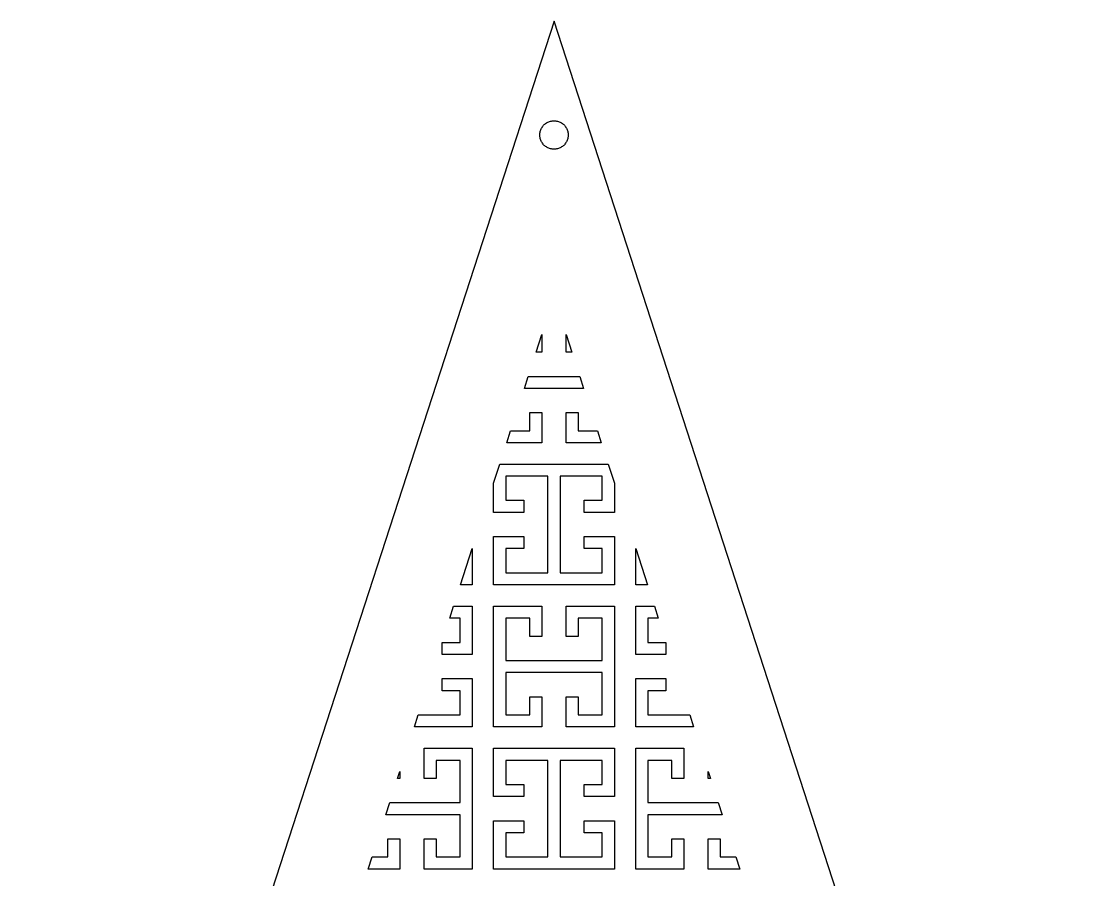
# Model space of a CAD drawing. Header units: metres. Extents: x -75 to 75, y 0 to 231.
# Drawn here: x -75 to 75, y 110 to 230.8 of the extents above; entities that cross this region are included whole.
import ezdxf

# ---------------------------------------------------------------- set-up
doc = ezdxf.new("R2010")
doc.units = ezdxf.units.M

msp = doc.modelspace()

# ---------------------------------------------------------------- linework, layer by layer
for p, q in [((0, 230.826), (-75, 0)), ((75, 0), (0, 230.826)), ((-1.68864, 215.898), (-1.61803, 216.002)), ((-1.61803, 216.002), (-1.54102, 216.101)), ((-1.54102, 216.101), (-1.45793, 216.195)), ((-1.45793, 216.195), (-1.36908, 216.284)), ((-1.36908, 216.284), (-1.27484, 216.367)), ((-1.27484, 216.367), (-1.17557, 216.444)), ((-1.17557, 216.444), (-1.07164, 216.515)), ((-1.07164, 216.515), (-0.9635, 216.579)), ((-0.9635, 216.579), (-0.85155, 216.636)), ((-0.85155, 216.636), (-0.73624, 216.686)), ((-0.73624, 216.686), (-0.61803, 216.728)), ((-0.61803, 216.728), (-0.49738, 216.763)), ((-0.49738, 216.763), (-0.37476, 216.791)), ((-0.37476, 216.791), (-0.25066, 216.81)), ((-0.25066, 216.81), (-0.12558, 216.822)), ((-0.12558, 216.822), (0, 216.826)), ((0, 216.826), (0.12558, 216.822)), ((0.12558, 216.822), (0.25066, 216.81)), ((0.25066, 216.81), (0.37476, 216.791)), ((0.37476, 216.791), (0.49738, 216.763)), ((0.49738, 216.763), (0.61803, 216.728)), ((0.61803, 216.728), (0.73624, 216.686)), ((0.73624, 216.686), (0.85155, 216.636)), ((0.85155, 216.636), (0.9635, 216.579)), ((0.9635, 216.579), (1.07164, 216.515)), ((1.07164, 216.515), (1.17557, 216.444)), ((1.17557, 216.444), (1.27484, 216.367)), ((1.27484, 216.367), (1.36908, 216.284)), ((1.36908, 216.284), (1.45793, 216.195)), ((1.45793, 216.195), (1.54102, 216.101)), ((1.54102, 216.101), (1.61803, 216.002)), ((1.61803, 216.002), (1.68864, 215.898)), ((-2, 214.826), (-1.99605, 214.952)), ((-1.99605, 214.701), (-2, 214.826)), ((-1.99605, 214.952), (-1.98422, 215.077)), ((-1.98422, 214.576), (-1.99605, 214.701)), ((-1.98422, 215.077), (-1.96457, 215.201)), ((-1.96457, 214.451), (-1.98422, 214.576)), ((-1.96457, 215.201), (-1.93716, 215.324)), ((-1.93716, 215.324), (-1.9021, 215.444)), ((-1.9021, 215.444), (-1.85954, 215.562)), ((-1.85954, 215.562), (-1.80965, 215.678)), ((-1.80965, 215.678), (-1.75261, 215.79)), ((-1.75261, 215.79), (-1.68864, 215.898)), ((1.68864, 215.898), (1.75261, 215.79)), ((1.75261, 215.79), (1.80965, 215.678)), ((1.80965, 215.678), (1.85954, 215.562)), ((1.85954, 215.562), (1.9021, 215.444)), ((1.9021, 215.444), (1.93716, 215.324)), ((1.93716, 215.324), (1.96457, 215.201)), ((1.96457, 215.201), (1.98422, 215.077)), ((1.98422, 214.576), (1.96457, 214.451)), ((1.98422, 215.077), (1.99605, 214.952)), ((1.99605, 214.701), (1.98422, 214.576)), ((1.99605, 214.952), (2, 214.826)), ((2, 214.826), (1.99605, 214.701)), ((-1.93716, 214.329), (-1.96457, 214.451)), ((-1.9021, 214.208), (-1.93716, 214.329)), ((-1.85954, 214.09), (-1.9021, 214.208)), ((-1.80965, 213.975), (-1.85954, 214.09)), ((-1.75261, 213.863), (-1.80965, 213.975)), ((-1.68864, 213.755), (-1.75261, 213.863)), ((-1.61803, 213.651), (-1.68864, 213.755)), ((-1.54102, 213.551), (-1.61803, 213.651)), ((-1.45793, 213.457), (-1.54102, 213.551)), ((-1.36908, 213.368), (-1.45793, 213.457)), ((-1.27484, 213.285), (-1.36908, 213.368)), ((-1.17557, 213.208), (-1.27484, 213.285)), ((-1.07164, 213.138), (-1.17557, 213.208)), ((-0.9635, 213.074), (-1.07164, 213.138)), ((-0.85155, 213.017), (-0.9635, 213.074)), ((-0.73624, 212.967), (-0.85155, 213.017)), ((0.85155, 213.017), (0.73624, 212.967)), ((0.9635, 213.074), (0.85155, 213.017)), ((1.07164, 213.138), (0.9635, 213.074)), ((1.17557, 213.208), (1.07164, 213.138)), ((1.27484, 213.285), (1.17557, 213.208)), ((1.36908, 213.368), (1.27484, 213.285)), ((1.45793, 213.457), (1.36908, 213.368)), ((1.54102, 213.551), (1.45793, 213.457)), ((1.61803, 213.651), (1.54102, 213.551)), ((1.68864, 213.755), (1.61803, 213.651)), ((1.75261, 213.863), (1.68864, 213.755)), ((1.80965, 213.975), (1.75261, 213.863)), ((1.85954, 214.09), (1.80965, 213.975)), ((1.9021, 214.208), (1.85954, 214.09)), ((1.93716, 214.329), (1.9021, 214.208)), ((1.96457, 214.451), (1.93716, 214.329)), ((-0.61803, 212.924), (-0.73624, 212.967)), ((-0.49738, 212.889), (-0.61803, 212.924)), ((-0.37476, 212.862), (-0.49738, 212.889)), ((-0.25066, 212.842), (-0.37476, 212.862)), ((-0.12558, 212.83), (-0.25066, 212.842)), ((0, 212.826), (-0.12558, 212.83)), ((0.12558, 212.83), (0, 212.826)), ((0.25066, 212.842), (0.12558, 212.83)), ((0.37476, 212.862), (0.25066, 212.842)), ((0.49738, 212.889), (0.37476, 212.862)), ((0.61803, 212.924), (0.49738, 212.889)), ((0.73624, 212.967), (0.61803, 212.924)), ((-2.51604, 184.25), (-1.69983, 186.762)), ((-1.69983, 186.762), (-1.69983, 184.25)), ((1.69983, 184.25), (1.69983, 186.762)), ((1.69983, 186.762), (2.51604, 184.25)), ((-1.69983, 184.25), (-2.51604, 184.25)), ((2.51604, 184.25), (1.69983, 184.25)), ((-4.17307, 179.15), (-3.62085, 180.85)), ((-3.62085, 180.85), (3.62085, 180.85)), ((3.62085, 180.85), (4.17307, 179.15)), ((4.17307, 179.15), (-4.17307, 179.15)), ((-3.39966, 173.2), (-3.39966, 175.75)), ((-3.39966, 175.75), (-1.69983, 175.75)), ((-1.69983, 175.75), (-1.69983, 171.5)), ((1.69983, 171.5), (1.69983, 175.75)), ((1.69983, 175.75), (3.39966, 175.75)), ((3.39966, 175.75), (3.39966, 173.2)), ((-6.65875, 171.5), (-6.10634, 173.2)), ((-6.10634, 173.2), (-3.39966, 173.2)), ((3.39966, 173.2), (6.10634, 173.2)), ((6.10634, 173.2), (6.65875, 171.5)), ((-1.69983, 171.5), (-6.65875, 171.5)), ((6.65875, 171.5), (1.69983, 171.5)), ((-8.49976, 165.834), (-7.63356, 168.5)), ((-7.63356, 168.5), (7.63356, 168.5)), ((7.63356, 168.5), (8.49976, 165.834)), ((-0.84961, 166.8), (-6.79962, 166.8)), ((-6.79962, 166.8), (-6.79962, 163.4)), ((-0.84961, 153.2), (-0.84961, 166.8)), ((6.79962, 166.8), (0.84961, 166.8)), ((0.84961, 166.8), (0.84961, 153.2)), ((6.79962, 163.4), (6.79962, 166.8)), ((-8.49976, 161.7), (-8.49976, 165.834)), ((8.49976, 165.834), (8.49976, 161.7)), ((-6.79962, 163.4), (-4.24988, 163.4)), ((-4.24988, 163.4), (-4.24988, 161.7)), ((4.24988, 161.7), (4.24988, 163.4)), ((4.24988, 163.4), (6.79962, 163.4)), ((-4.24988, 161.7), (-8.49976, 161.7)), ((8.49976, 161.7), (4.24988, 161.7)), ((-8.49976, 151.5), (-8.49976, 158.3)), ((-8.49976, 158.3), (-4.24988, 158.3)), ((-4.24988, 158.3), (-4.24988, 156.6)), ((4.24988, 156.6), (4.24988, 158.3)), ((4.24988, 158.3), (8.49976, 158.3)), ((8.49976, 158.3), (8.49976, 151.5)), ((-13.1571, 151.5), (-11.4999, 156.6)), ((-11.4999, 156.6), (-11.4999, 151.5)), ((-4.24988, 156.6), (-6.79962, 156.6)), ((-6.79962, 156.6), (-6.79962, 153.2)), ((6.79962, 156.6), (4.24988, 156.6)), ((6.79962, 153.2), (6.79962, 156.6)), ((11.4999, 151.5), (11.4999, 156.6)), ((11.4999, 156.6), (13.1571, 151.5)), ((-6.79962, 153.2), (-0.84961, 153.2)), ((0.84961, 153.2), (6.79962, 153.2)), ((-11.4999, 151.5), (-13.1571, 151.5)), ((8.49976, 151.5), (-8.49976, 151.5)), ((13.1571, 151.5), (11.4999, 151.5)), ((-14.6844, 146.8), (-14.132, 148.5)), ((-14.132, 148.5), (-11.4999, 148.5)), ((-11.4999, 148.5), (-11.4999, 141.7)), ((-8.49976, 131.5), (-8.49976, 148.5)), ((-8.49976, 148.5), (-1.69983, 148.5)), ((-1.69983, 148.5), (-1.69983, 144.25)), ((1.69983, 144.25), (1.69983, 148.5)), ((1.69983, 148.5), (8.49976, 148.5)), ((8.49976, 148.5), (8.49976, 131.5)), ((11.4999, 141.7), (11.4999, 148.5)), ((11.4999, 148.5), (14.132, 148.5)), ((14.132, 148.5), (14.6844, 146.8)), ((-13.2001, 146.8), (-14.6844, 146.8)), ((-13.2001, 143.4), (-13.2001, 146.8)), ((-3.39966, 146.8), (-6.79962, 146.8)), ((-6.79962, 146.8), (-6.79962, 140.85)), ((-3.39966, 144.25), (-3.39966, 146.8)), ((6.79962, 146.8), (3.39966, 146.8)), ((3.39966, 146.8), (3.39966, 144.25)), ((6.79962, 140.85), (6.79962, 146.8)), ((14.6844, 146.8), (13.2001, 146.8)), ((13.2001, 146.8), (13.2001, 143.4)), ((-1.69983, 144.25), (-3.39966, 144.25)), ((3.39966, 144.25), (1.69983, 144.25)), ((-15.7498, 141.7), (-15.7498, 143.4)), ((-15.7498, 143.4), (-13.2001, 143.4)), ((13.2001, 143.4), (15.7498, 143.4)), ((15.7498, 143.4), (15.7498, 141.7)), ((-11.4999, 141.7), (-15.7498, 141.7)), ((15.7498, 141.7), (11.4999, 141.7)), ((-6.79962, 140.85), (6.79962, 140.85)), ((-15.7498, 136.6), (-15.7498, 138.3)), ((-15.7498, 138.3), (-11.4999, 138.3)), ((-11.4999, 138.3), (-11.4999, 131.5)), ((6.79962, 139.15), (-6.79962, 139.15)), ((-6.79962, 139.15), (-6.79962, 133.2)), ((6.79962, 133.2), (6.79962, 139.15)), ((11.4999, 131.5), (11.4999, 138.3)), ((11.4999, 138.3), (15.7498, 138.3)), ((15.7498, 138.3), (15.7498, 136.6)), ((-13.2001, 136.6), (-15.7498, 136.6)), ((-13.2001, 133.2), (-13.2001, 136.6)), ((15.7498, 136.6), (13.2001, 136.6)), ((13.2001, 136.6), (13.2001, 133.2)), ((-3.39966, 133.2), (-3.39966, 135.75)), ((-3.39966, 135.75), (-1.69983, 135.75)), ((-1.69983, 135.75), (-1.69983, 131.5)), ((1.69983, 131.5), (1.69983, 135.75)), ((1.69983, 135.75), (3.39966, 135.75)), ((3.39966, 135.75), (3.39966, 133.2)), ((-19.6555, 131.5), (-19.1031, 133.2)), ((-19.1031, 133.2), (-13.2001, 133.2)), ((-6.79962, 133.2), (-3.39966, 133.2)), ((3.39966, 133.2), (6.79962, 133.2)), ((13.2001, 133.2), (19.1031, 133.2)), ((19.1031, 133.2), (19.6555, 131.5)), ((-11.4999, 131.5), (-19.6555, 131.5)), ((-1.69983, 131.5), (-8.49976, 131.5)), ((8.49976, 131.5), (1.69983, 131.5)), ((19.6555, 131.5), (11.4999, 131.5)), ((-18.2999, 124.25), (-18.2999, 128.5)), ((-18.2999, 128.5), (-11.4999, 128.5)), ((-11.4999, 128.5), (-11.4999, 111.5)), ((-8.49976, 121.7), (-8.49976, 128.5)), ((-8.49976, 128.5), (8.49976, 128.5)), ((8.49976, 128.5), (8.49976, 121.7)), ((11.4999, 111.5), (11.4999, 128.5)), ((11.4999, 128.5), (18.2999, 128.5)), ((18.2999, 128.5), (18.2999, 124.25)), ((-13.2001, 126.8), (-16.6, 126.8)), ((-16.6, 126.8), (-16.6, 124.25)), ((-13.2001, 120.85), (-13.2001, 126.8)), ((-0.84961, 126.8), (-6.79962, 126.8)), ((-6.79962, 126.8), (-6.79962, 123.4)), ((-0.84961, 113.2), (-0.84961, 126.8)), ((6.79962, 126.8), (0.84961, 126.8)), ((0.84961, 126.8), (0.84961, 113.2)), ((6.79962, 123.4), (6.79962, 126.8)), ((16.6, 126.8), (13.2001, 126.8)), ((13.2001, 126.8), (13.2001, 120.85)), ((16.6, 124.25), (16.6, 126.8)), ((-22.0112, 124.25), (-21.6998, 125.208)), ((-21.6998, 125.208), (-21.6998, 124.25)), ((21.6998, 124.25), (21.6998, 125.208)), ((21.6998, 125.208), (22.0112, 124.25)), ((-21.6998, 124.25), (-22.0112, 124.25)), ((-16.6, 124.25), (-18.2999, 124.25)), ((-6.79962, 123.4), (-4.24988, 123.4)), ((-4.24988, 123.4), (-4.24988, 121.7)), ((4.24988, 121.7), (4.24988, 123.4)), ((4.24988, 123.4), (6.79962, 123.4)), ((18.2999, 124.25), (16.6, 124.25)), ((22.0112, 124.25), (21.6998, 124.25)), ((-4.24988, 121.7), (-8.49976, 121.7)), ((8.49976, 121.7), (4.24988, 121.7)), ((-23.6682, 119.15), (-23.116, 120.85)), ((-23.116, 120.85), (-13.2001, 120.85)), ((13.2001, 120.85), (23.116, 120.85)), ((23.116, 120.85), (23.6682, 119.15)), ((-13.2001, 119.15), (-23.6682, 119.15)), ((-13.2001, 113.2), (-13.2001, 119.15)), ((23.6682, 119.15), (13.2001, 119.15)), ((13.2001, 119.15), (13.2001, 113.2)), ((-8.49976, 111.5), (-8.49976, 118.3)), ((-8.49976, 118.3), (-4.24988, 118.3)), ((-4.24988, 118.3), (-4.24988, 116.6)), ((4.24988, 116.6), (4.24988, 118.3)), ((4.24988, 118.3), (8.49976, 118.3)), ((8.49976, 118.3), (8.49976, 111.5)), ((-23.3997, 113.2), (-23.3997, 115.75)), ((-23.3997, 115.75), (-21.6998, 115.75)), ((-21.6998, 115.75), (-21.6998, 111.5)), ((-18.2999, 111.5), (-18.2999, 115.75)), ((-18.2999, 115.75), (-16.6, 115.75)), ((-16.6, 115.75), (-16.6, 113.2)), ((-4.24988, 116.6), (-6.79962, 116.6)), ((-6.79962, 116.6), (-6.79962, 113.2)), ((6.79962, 116.6), (4.24988, 116.6)), ((6.79962, 113.2), (6.79962, 116.6)), ((16.6, 113.2), (16.6, 115.75)), ((16.6, 115.75), (18.2999, 115.75)), ((18.2999, 115.75), (18.2999, 111.5)), ((21.6998, 111.5), (21.6998, 115.75)), ((21.6998, 115.75), (23.3997, 115.75)), ((23.3997, 115.75), (23.3997, 113.2)), ((-26.1539, 111.5), (-25.6015, 113.2)), ((-25.6015, 113.2), (-23.3997, 113.2)), ((-16.6, 113.2), (-13.2001, 113.2)), ((-6.79962, 113.2), (-0.84961, 113.2)), ((0.84961, 113.2), (6.79962, 113.2)), ((13.2001, 113.2), (16.6, 113.2)), ((23.3997, 113.2), (25.6015, 113.2)), ((25.6015, 113.2), (26.1539, 111.5)), ((-21.6998, 111.5), (-26.1539, 111.5)), ((-11.4999, 111.5), (-18.2999, 111.5)), ((8.49976, 111.5), (-8.49976, 111.5)), ((18.2999, 111.5), (11.4999, 111.5)), ((26.1539, 111.5), (21.6998, 111.5))]:
    msp.add_line(p, q)

doc.saveas('drawing.dxf')
